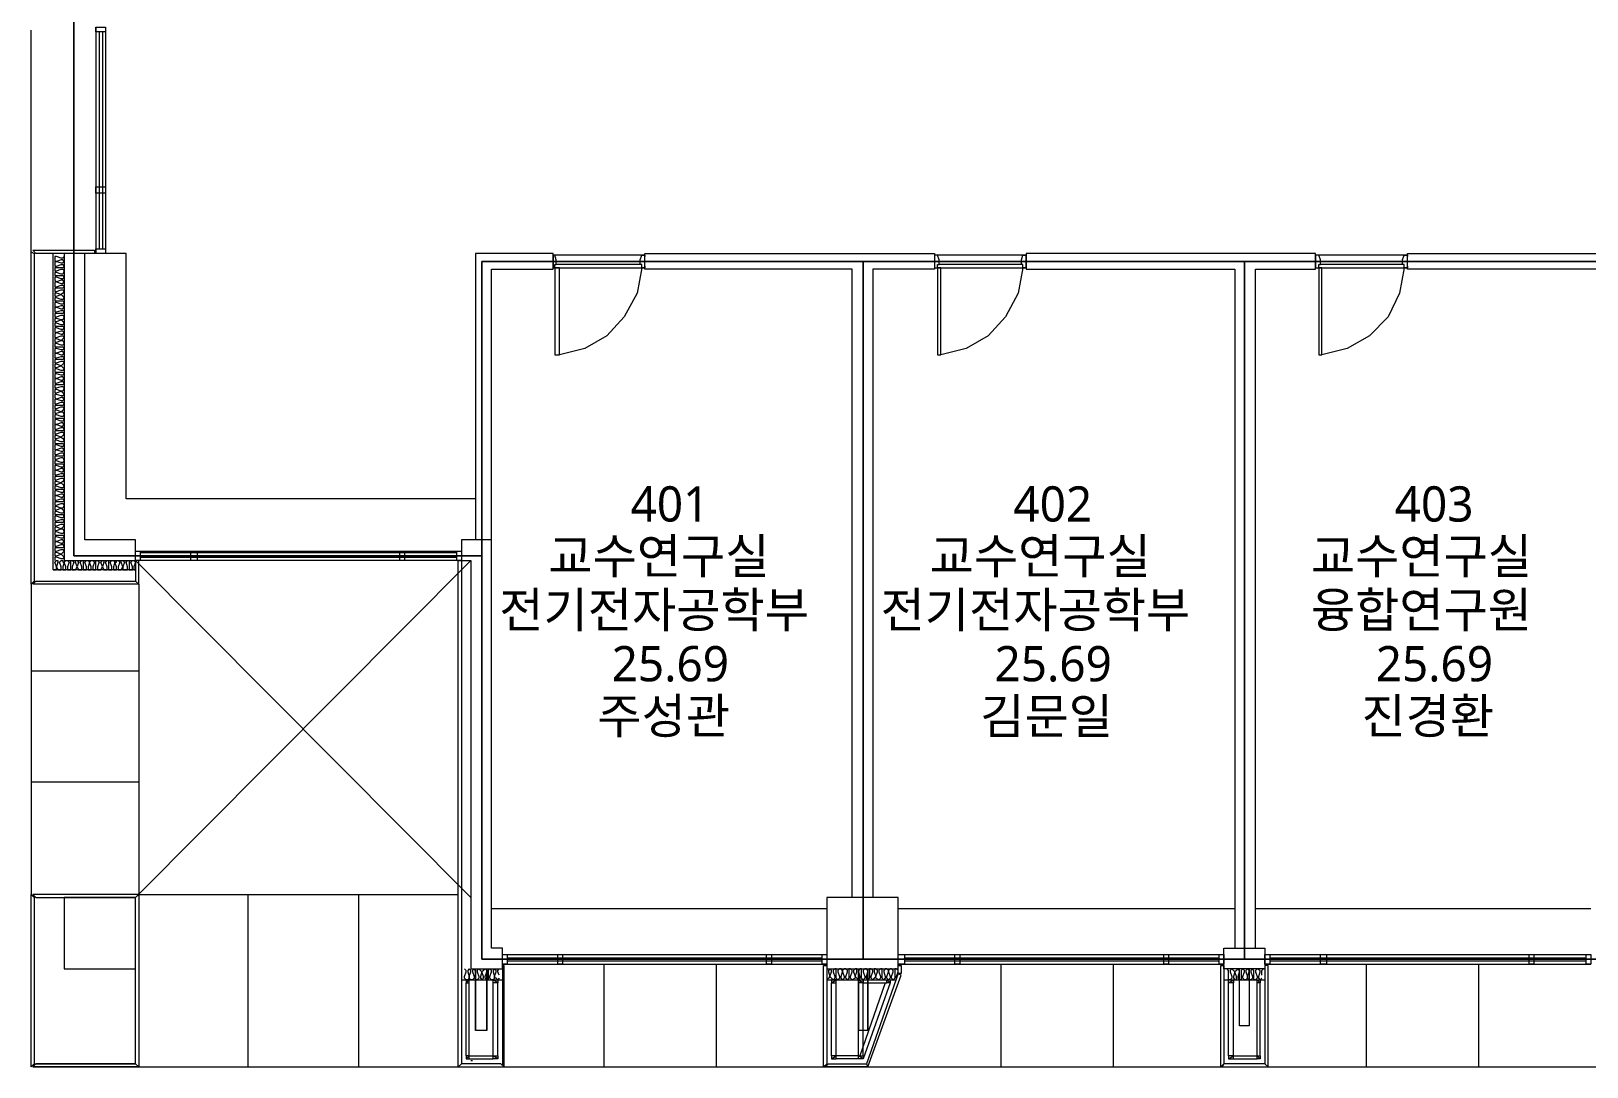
# Model space of a CAD drawing. Header units: millimetres. Extents: x -4005 to 126991, y -1911 to 106703.
# Drawn here: x 18526 to 33814, y 19414 to 29588 of the extents above; entities that cross this region are included whole.
import ezdxf

# ---------------------------------------------------------------- set-up
doc = ezdxf.new("R2010")
doc.units = ezdxf.units.MM
doc.layers.add('PDF_문자', color=7, linetype='Continuous')
doc.layers.add('PDF_형상', color=7, linetype='Continuous')
doc.styles.add('PDF 맑은 고딕', font='malgun.ttf')

msp = doc.modelspace()

# ---------------------------------------------------------------- linework, layer by layer
at = {"layer": 'PDF_형상', "lineweight": 5}
for points in [[(45449, 20471), (41703, 20471), (37957, 20471), (34195, 20471), (30449, 20471), (26703, 20471), (22956, 20471), (22956, 24435), (18946, 24435), (18946, 32129), (18946, 38969), (22956, 38969), (26703, 38969), (30449, 38969), (34195, 38969), (37957, 38969), (41703, 38969), (45449, 38969)], [(45449, 29704), (41703, 29704), (37957, 29704), (34195, 29704), (30449, 29704), (26703, 29704), (22956, 29704), (22956, 32129), (18946, 32129), (18946, 24435), (22956, 24435), (22956, 27326), (26703, 27326), (30449, 27326), (34195, 27326), (37957, 27326), (41703, 27326), (45449, 27326)], [(18526, 27419), (18526, 29596)], [(19163, 29627), (19163, 27404)], [(19194, 29580), (19194, 27450)], [(19226, 29580), (19226, 27450)], [(19257, 29627), (19257, 27404)], [(18744, 24295), (18775, 24295), (18775, 24326), (18759, 24373), (18775, 24388), (18790, 24388), (18790, 24373), (18775, 24326), (18790, 24295), (18806, 24295), (18821, 24295), (18821, 24326), (18806, 24373), (18821, 24388), (18837, 24388), (18837, 24373), (18852, 24373), (18868, 24388), (18884, 24388), (18899, 24373), (18884, 24326), (18884, 24295), (18899, 24295), (18915, 24295), (18915, 24326), (18915, 24373), (18915, 24388), (18930, 24388), (18946, 24373), (18930, 24326), (18930, 24295), (18946, 24295), (18961, 24295), (18977, 24326), (18961, 24373), (18961, 24388), (18977, 24388), (18992, 24373), (18977, 24326), (18992, 24295), (19008, 24295), (19023, 24295), (19023, 24326), (19008, 24373), (19023, 24388), (19039, 24388), (19039, 24373), (19039, 24326), (19039, 24295), (19055, 24295), (19070, 24295), (19070, 24326), (19055, 24373), (19070, 24388), (19086, 24388), (19101, 24373), (19117, 24388), (19132, 24388), (19148, 24373), (19132, 24326), (19132, 24295), (19148, 24295), (19163, 24295), (19163, 24326), (19163, 24373), (19163, 24388), (19179, 24388), (19194, 24373), (19179, 24326), (19179, 24295), (19194, 24295), (19210, 24295), (19226, 24326), (19210, 24373), (19226, 24388), (19241, 24388), (19241, 24373), (19226, 24326), (19241, 24295), (19257, 24295), (19272, 24295), (19272, 24326), (19257, 24373), (19272, 24388), (19288, 24388), (19288, 24373), (19288, 24326), (19288, 24295), (19303, 24295), (19319, 24295), (19319, 24326), (19303, 24373), (19319, 24388), (19334, 24388), (19350, 24373), (19365, 24373), (19365, 24388), (19381, 24388), (19397, 24373), (19381, 24326), (19381, 24295), (19397, 24295), (19412, 24295), (19428, 24326), (19412, 24373), (19412, 24388), (19428, 24388), (19443, 24373), (19428, 24326), (19428, 24295), (19459, 24295), (19474, 24295), (19474, 24326), (19459, 24373), (19474, 24388), (19490, 24388), (19490, 24373), (19490, 24326), (19490, 24295), (19505, 24295), (19521, 24295), (19521, 24326), (19505, 24373), (19521, 24388), (19536, 24388), (19552, 24373), (19536, 24326), (19536, 24295), (19552, 24295), (18744, 24295), (18744, 27404)], [(18852, 27373), (18837, 27357), (18821, 27357), (18775, 27373), (18759, 27373), (18759, 27357), (18759, 27342), (18759, 27326), (18775, 27326), (18759, 27326), (18759, 27311), (18759, 27295), (18759, 27279), (18775, 27279), (18821, 27295), (18837, 27295), (18852, 27279), (18837, 27264), (18821, 27264), (18775, 27264), (18759, 27264), (18759, 27248), (18759, 27233), (18775, 27233), (18821, 27248), (18837, 27248), (18852, 27233), (18837, 27202), (18821, 27202), (18775, 27217), (18759, 27217), (18759, 27202), (18759, 27186), (18775, 27186), (18821, 27186), (18837, 27186), (18852, 27171), (18837, 27155), (18821, 27155), (18775, 27171), (18759, 27171), (18759, 27155), (18759, 27140), (18775, 27124), (18759, 27124), (18759, 27108), (18759, 27093), (18759, 27077), (18775, 27077), (18821, 27093), (18837, 27093), (18852, 27077), (18837, 27062), (18821, 27062), (18775, 27062), (18759, 27062), (18759, 27046), (18759, 27031), (18775, 27031), (18821, 27046), (18837, 27046), (18852, 27031), (18837, 27015), (18821, 27000), (18775, 27015), (18759, 27015), (18759, 27000), (18759, 26984), (18775, 26984), (18821, 27000), (18837, 26984), (18852, 26969), (18837, 26953), (18821, 26953), (18775, 26969), (18759, 26969), (18759, 26953), (18759, 26937), (18775, 26937), (18821, 26937), (18837, 26937), (18852, 26922), (18837, 26906), (18821, 26906), (18775, 26922), (18759, 26922), (18759, 26906), (18759, 26891), (18759, 26875), (18775, 26875), (18759, 26875), (18759, 26860), (18759, 26844), (18759, 26829), (18775, 26829), (18821, 26844), (18837, 26844), (18852, 26829), (18837, 26813), (18821, 26813), (18775, 26813), (18759, 26813), (18759, 26798), (18759, 26782), (18775, 26782), (18821, 26798), (18837, 26798), (18852, 26782), (18837, 26751), (18821, 26751), (18775, 26766), (18759, 26766), (18759, 26751), (18759, 26735), (18775, 26735), (18821, 26751), (18837, 26735), (18852, 26720), (18837, 26704), (18821, 26704), (18775, 26720), (18759, 26720), (18759, 26704), (18759, 26689), (18775, 26689), (18821, 26689), (18837, 26689), (18852, 26673), (18837, 26658), (18821, 26658), (18775, 26673), (18759, 26673), (18759, 26658), (18759, 26642), (18759, 26627), (18775, 26627), (18759, 26611), (18759, 26595), (18759, 26580), (18775, 26580), (18821, 26595), (18837, 26595), (18852, 26580), (18837, 26564), (18821, 26549), (18775, 26564), (18759, 26564), (18759, 26549), (18759, 26533), (18775, 26533), (18821, 26549), (18837, 26549), (18852, 26518), (18837, 26502), (18821, 26502), (18775, 26518), (18759, 26518), (18759, 26502), (18759, 26487), (18775, 26487), (18821, 26487), (18837, 26487), (18852, 26471), (18837, 26456), (18821, 26456), (18775, 26471), (18759, 26471), (18759, 26456), (18759, 26440), (18759, 26425), (18775, 26425), (18759, 26425), (18759, 26409), (18759, 26393), (18759, 26378), (18775, 26378), (18821, 26393), (18837, 26393), (18852, 26378), (18837, 26362), (18821, 26362), (18775, 26362), (18759, 26362), (18759, 26347), (18759, 26331), (18775, 26331), (18821, 26347), (18837, 26347), (18852, 26331), (18837, 26316), (18821, 26300), (18775, 26316), (18759, 26316), (18759, 26300), (18759, 26285), (18775, 26285), (18821, 26300), (18837, 26285), (18852, 26269), (18837, 26254), (18821, 26254), (18775, 26269), (18759, 26269), (18759, 26254), (18759, 26238), (18775, 26238), (18821, 26238), (18837, 26238), (18852, 26222), (18837, 26207), (18821, 26207), (18775, 26222), (18759, 26222), (18759, 26207), (18759, 26191), (18759, 26176), (18775, 26176), (18759, 26176), (18759, 26160), (18759, 26145), (18759, 26129), (18775, 26129), (18821, 26145), (18837, 26145), (18852, 26129), (18837, 26114), (18821, 26114), (18775, 26114), (18759, 26114), (18759, 26098), (18759, 26083), (18775, 26083), (18821, 26098), (18837, 26098), (18852, 26083), (18837, 26051), (18821, 26051), (18775, 26067), (18759, 26067), (18759, 26051), (18759, 26036), (18775, 26036), (18821, 26051), (18837, 26036), (18852, 26020), (18837, 26005), (18821, 26005), (18775, 26020), (18759, 26020), (18759, 26005), (18759, 25989), (18775, 25974), (18759, 25974), (18759, 25958), (18759, 25943), (18759, 25927), (18775, 25927), (18821, 25943), (18837, 25943), (18852, 25927), (18837, 25912), (18821, 25912), (18775, 25912), (18759, 25912), (18759, 25896), (18759, 25880), (18775, 25880), (18821, 25896), (18837, 25896), (18852, 25880), (18837, 25865), (18821, 25849), (18775, 25865), (18759, 25865), (18759, 25849), (18759, 25834), (18775, 25834), (18821, 25849), (18837, 25849), (18852, 25818), (18837, 25803), (18821, 25803), (18775, 25818), (18759, 25818), (18759, 25803), (18759, 25787), (18775, 25787), (18821, 25787), (18837, 25787), (18852, 25772), (18837, 25756), (18821, 25756), (18775, 25772), (18759, 25772), (18759, 25756), (18759, 25741), (18759, 25725), (18775, 25725), (18759, 25725), (18759, 25709), (18759, 25694), (18759, 25678), (18775, 25678), (18821, 25694), (18837, 25694), (18852, 25678), (18837, 25663), (18821, 25663), (18775, 25663), (18759, 25663), (18759, 25647), (18759, 25632), (18775, 25632), (18821, 25647), (18837, 25647), (18852, 25632), (18837, 25616), (18821, 25601), (18775, 25616), (18759, 25616), (18759, 25601), (18759, 25585), (18775, 25585), (18821, 25601), (18837, 25585), (18852, 25570), (18837, 25554), (18821, 25554), (18775, 25570), (18759, 25570), (18759, 25554), (18759, 25538), (18775, 25538), (18821, 25538), (18837, 25538), (18852, 25523), (18837, 25507), (18821, 25507), (18775, 25523), (18759, 25523), (18759, 25507), (18759, 25492), (18759, 25476), (18775, 25476), (18759, 25461), (18759, 25445), (18759, 25430), (18775, 25430), (18821, 25445), (18837, 25445), (18852, 25430), (18837, 25414), (18821, 25414), (18775, 25414), (18759, 25414), (18759, 25399), (18759, 25383), (18775, 25383), (18821, 25399), (18837, 25399), (18852, 25367), (18837, 25352), (18821, 25352), (18775, 25367), (18759, 25367), (18759, 25352), (18759, 25336), (18775, 25336), (18821, 25336), (18837, 25336), (18852, 25321), (18837, 25305), (18821, 25305), (18775, 25321), (18759, 25321), (18759, 25305), (18759, 25290), (18759, 25274), (18775, 25274), (18759, 25274), (18759, 25259), (18759, 25243), (18759, 25228), (18775, 25228), (18821, 25243), (18837, 25243), (18852, 25228), (18837, 25212), (18821, 25212), (18775, 25212), (18759, 25212), (18759, 25196), (18759, 25181), (18775, 25181), (18821, 25196), (18837, 25196), (18852, 25181), (18837, 25165), (18821, 25150), (18775, 25165), (18759, 25165), (18759, 25150), (18759, 25134), (18775, 25134), (18821, 25150), (18837, 25134), (18852, 25119), (18837, 25103), (18821, 25103), (18775, 25119), (18759, 25119), (18759, 25103), (18759, 25088), (18775, 25088), (18821, 25088), (18837, 25088), (18852, 25072), (18837, 25057), (18821, 25057), (18775, 25072), (18759, 25072), (18759, 25057), (18759, 25041), (18759, 25025), (18775, 25025), (18759, 25025), (18759, 25010), (18759, 24994), (18759, 24979), (18775, 24979), (18821, 24994), (18837, 24994), (18852, 24979), (18837, 24963), (18821, 24963), (18775, 24963), (18759, 24963), (18759, 24948), (18759, 24932), (18775, 24932), (18821, 24948), (18837, 24948), (18852, 24932), (18837, 24901), (18821, 24901), (18775, 24917), (18759, 24917), (18759, 24901), (18759, 24886), (18775, 24886), (18821, 24901), (18837, 24886), (18852, 24870), (18837, 24854), (18821, 24854), (18775, 24870), (18759, 24870), (18759, 24854), (18759, 24839), (18775, 24839), (18821, 24839), (18837, 24839), (18852, 24823), (18837, 24808), (18821, 24808), (18775, 24823), (18759, 24823), (18759, 24808), (18759, 24792), (18759, 24777), (18775, 24777), (18821, 24792), (18837, 24792), (18852, 24777), (18837, 24761), (18821, 24761), (18775, 24761), (18759, 24761), (18759, 24746), (18759, 24730), (18775, 24730), (18821, 24746), (18837, 24746), (18852, 24730), (18837, 24715), (18821, 24699), (18775, 24715), (18759, 24715), (18759, 24699), (18759, 24683), (18775, 24683), (18821, 24699), (18837, 24699), (18852, 24668), (18837, 24652), (18821, 24652), (18775, 24668), (18759, 24668), (18759, 24652), (18759, 24637), (18775, 24637), (18821, 24637), (18837, 24637), (18852, 24621), (18837, 24606), (18821, 24606), (18775, 24621), (18759, 24621), (18759, 24606), (18759, 24590), (18759, 24575), (18775, 24575), (18759, 24575), (18759, 24559), (18759, 24544), (18759, 24528), (18775, 24528), (18821, 24544), (18837, 24544), (18852, 24528), (18837, 24513), (18821, 24513), (18775, 24513), (18759, 24513), (18759, 24497), (18759, 24481), (18775, 24481), (18821, 24497), (18837, 24497), (18852, 24481), (18837, 24466), (18821, 24450), (18775, 24466), (18759, 24466), (18759, 24450), (18759, 24435), (18775, 24435), (18821, 24450), (18837, 24435), (18852, 24419), (18837, 24404), (18821, 24404), (18775, 24419), (18759, 24419), (18759, 24404), (18759, 24388)], [(22894, 24994), (19459, 24994), (19459, 27404), (19055, 27404)], [(22754, 24388), (22847, 24388), (22847, 20378), (23158, 20378), (23158, 20580), (23050, 20580), (23050, 27248), (23656, 27248), (23656, 27404), (22894, 27404), (22894, 24590)], [(23656, 27279), (23656, 27264), (23671, 27264), (23671, 27295), (23687, 27295), (23687, 27342), (23671, 27388), (23656, 27388), (23656, 27373)], [(24557, 27279), (24557, 27264), (24526, 27264), (24526, 27295), (24511, 27295), (24511, 27342), (24526, 27388), (24557, 27388), (24557, 27373)], [(26594, 21077), (26594, 27248), (24557, 27248), (24557, 27404), (27402, 27404), (27402, 27248), (26796, 27248), (26796, 21077)], [(27402, 27279), (27402, 27264), (27433, 27264), (27433, 27295), (27449, 27295), (27449, 27342), (27433, 27388), (27402, 27388), (27402, 27373)], [(28304, 27279), (28304, 27264), (28273, 27264), (28273, 27295), (28257, 27295), (28257, 27342), (28273, 27388), (28304, 27388), (28304, 27373)], [(30558, 20580), (30558, 27248), (31148, 27248), (31148, 27404), (28304, 27404), (28304, 27248), (30356, 27248), (30356, 20580)], [(31148, 27279), (31148, 27264), (31179, 27264), (31179, 27295), (31195, 27295), (31195, 27342), (31179, 27388), (31148, 27388), (31148, 27373)], [(32050, 27279), (32050, 27264), (32019, 27264), (32019, 27295), (32003, 27295), (32003, 27342), (32019, 27388), (32050, 27388), (32050, 27373)], [(34102, 21077), (34102, 27248), (32050, 27248), (32050, 27404), (34895, 27404), (34895, 27248), (34304, 27248), (34304, 21077)], [(24511, 27295), (23687, 27295)], [(23718, 27264), (24526, 27264), (24480, 27015), (24355, 26782), (24184, 26595), (23967, 26471), (23718, 26409)], [(28257, 27295), (27449, 27295)], [(27464, 27264), (28273, 27264), (28226, 27015), (28102, 26782), (27931, 26595), (27713, 26471), (27464, 26409)], [(32003, 27295), (31195, 27295)], [(31211, 27264), (32019, 27264), (31972, 27015), (31863, 26782), (31677, 26595), (31459, 26471), (31211, 26409)], [(23050, 24590), (22754, 24590), (22754, 24388), (19552, 24388), (22847, 21077)], [(19552, 24481), (22754, 24481)], [(19599, 24466), (22708, 24466)], [(19552, 21077), (18852, 21077), (18852, 20378), (19552, 20378), (19552, 21077), (22847, 24388)], [(19599, 24419), (22708, 24419)], [(18526, 24155), (18526, 21108)], [(19583, 24155), (19583, 21108), (22723, 21108)], [(19583, 23300), (18526, 23300)], [(19583, 22212), (18526, 22212)], [(20656, 21108), (20656, 19414)], [(21744, 21108), (21744, 19414)], [(23050, 20968), (26345, 20968)], [(27045, 20968), (30356, 20968)], [(30558, 20968), (33853, 20968)], [(23158, 20518), (26345, 20518)], [(23205, 20486), (26298, 20486)], [(27045, 20518), (30247, 20518)], [(27107, 20486), (30200, 20486)], [(30651, 20518), (33853, 20518)], [(30698, 20486), (33806, 20486)], [(23127, 20284), (23112, 20269), (23096, 20284), (23081, 20284), (23081, 20300), (23096, 20347), (23096, 20362), (23081, 20378), (23065, 20362), (23065, 20347), (23081, 20300), (23081, 20284), (23065, 20269), (23050, 20269), (23034, 20284), (23034, 20300), (23050, 20347), (23050, 20362), (23034, 20378), (23018, 20362), (23018, 20347), (23018, 20300), (23018, 20284), (23018, 20269), (23003, 20269), (22987, 20284), (22987, 20300), (23003, 20347), (23003, 20362), (22987, 20378), (22972, 20362), (22956, 20347), (22941, 20362), (22925, 20378), (22910, 20362), (22910, 20347), (22925, 20300), (22925, 20284), (22910, 20269), (22894, 20269), (22894, 20284), (22894, 20300), (22894, 20347), (22894, 20362), (22879, 20378), (22863, 20362), (22863, 20347), (22879, 20300), (22879, 20284), (22863, 20269), (22847, 20269), (22832, 20284), (22832, 20300), (22847, 20347), (22847, 20362), (22832, 20378), (22816, 20362), (22816, 20347), (22832, 20300), (22832, 20284), (22816, 20269), (22801, 20269), (22785, 20284), (22785, 20300), (22801, 20347), (22801, 20362), (22785, 20378)], [(23003, 19771), (23003, 20378), (23003, 19771), (22894, 19771), (22894, 20378), (22894, 19771)], [(23127, 20315), (23112, 20347), (23112, 20362), (23127, 20378)], [(23158, 20424), (26345, 20424)], [(23205, 20455), (26298, 20455)], [(24153, 20424), (24153, 19414)], [(25257, 20424), (25257, 19414)], [(26703, 19523), (26703, 20269), (26687, 20284), (26687, 20300), (26687, 20347), (26687, 20362), (26687, 20378), (26671, 20378), (26656, 20362), (26656, 20347), (26671, 20300), (26671, 20284), (26656, 20269), (26640, 20284), (26625, 20300), (26625, 20284), (26594, 20269), (26578, 20284), (26578, 20300), (26594, 20347), (26594, 20362), (26578, 20378), (26563, 20378), (26563, 20362), (26563, 20347), (26563, 20300), (26563, 20284), (26547, 20269), (26532, 20284), (26532, 20300), (26547, 20347), (26547, 20362), (26532, 20378), (26516, 20378), (26500, 20362), (26500, 20347), (26516, 20300), (26516, 20284), (26500, 20269), (26485, 20284), (26485, 20300), (26500, 20347), (26500, 20362), (26485, 20378), (26469, 20378), (26454, 20362), (26454, 20347), (26469, 20300), (26469, 20284), (26454, 20269), (26438, 20284), (26438, 20300), (26438, 20347), (26438, 20362), (26438, 20378), (26423, 20378), (26407, 20362), (26407, 20347), (26423, 20300), (26423, 20284), (26407, 20269), (26392, 20284), (26376, 20300), (26361, 20284), (26345, 20269), (27029, 20269)], [(26749, 19771), (26749, 20378), (26749, 19771), (26656, 19771), (26656, 20378), (26656, 19771)], [(27029, 20284), (27029, 20300), (27045, 20347), (27045, 20362), (27029, 20378), (27013, 20378), (27013, 20362), (27013, 20347), (27013, 20300), (27013, 20284), (26998, 20269), (26982, 20284), (26982, 20300), (26998, 20347), (26998, 20362), (26982, 20378), (26967, 20378), (26951, 20362), (26951, 20347), (26967, 20300), (26967, 20284), (26951, 20269), (26936, 20284), (26936, 20300), (26951, 20347), (26951, 20362), (26936, 20378), (26920, 20378), (26905, 20362), (26905, 20347), (26920, 20300), (26920, 20284), (26905, 20269), (26889, 20284), (26889, 20300), (26889, 20347), (26889, 20362), (26889, 20378), (26874, 20378), (26858, 20362), (26858, 20347), (26874, 20300), (26874, 20284), (26858, 20269), (26827, 20284), (26827, 20300), (26811, 20284), (26796, 20269), (26780, 20284), (26780, 20300), (26796, 20347), (26796, 20362), (26780, 20378), (26765, 20378), (26765, 20362), (26765, 20347), (26765, 20300), (26765, 20284), (26749, 20269), (26734, 20284), (26734, 20300), (26749, 20347), (26749, 20362), (26734, 20378), (26718, 20378), (26703, 20362), (26703, 20347), (26718, 20300), (26718, 20284), (26703, 20269), (26936, 20269), (26967, 20238), (26703, 19492), (26656, 19523), (26656, 20269), (26703, 20238), (26936, 20238)], [(27045, 20424), (30247, 20424)], [(27107, 20455), (30200, 20455)], [(28055, 20424), (28055, 19414)], [(29159, 20424), (29159, 19414)], [(30620, 20284), (30604, 20269), (30589, 20284), (30589, 20300), (30604, 20347), (30604, 20362), (30573, 20378), (30558, 20362), (30558, 20347), (30573, 20300), (30573, 20284), (30558, 20269), (30542, 20269), (30542, 20284), (30542, 20300), (30542, 20347), (30542, 20362), (30527, 20378), (30511, 20362), (30511, 20347), (30527, 20300), (30527, 20284), (30511, 20269), (30495, 20269), (30480, 20284), (30480, 20300), (30495, 20347), (30495, 20362), (30480, 20378), (30464, 20362), (30464, 20347), (30480, 20300), (30480, 20284), (30464, 20269), (30449, 20269), (30433, 20284), (30433, 20300), (30449, 20347), (30449, 20362), (30433, 20378), (30418, 20362), (30418, 20347), (30418, 20300), (30418, 20284), (30418, 20269), (30402, 20269), (30387, 20284), (30387, 20300), (30402, 20347), (30402, 20362), (30387, 20378), (30371, 20362), (30356, 20347), (30340, 20362), (30324, 20378), (30309, 20362), (30309, 20347), (30324, 20300), (30324, 20284), (30309, 20269), (30293, 20269), (30293, 20284), (30293, 20300), (30293, 20347), (30293, 20362), (30278, 20378)], [(30495, 20378), (30495, 19818), (30402, 19818), (30402, 20378)], [(30620, 20315), (30620, 20347), (30620, 20362), (30635, 20378)], [(30651, 20424), (33853, 20424)], [(30698, 20455), (33806, 20455)], [(31646, 20424), (31646, 19414)], [(32749, 20424), (32749, 19414)], [(22754, 20269), (23158, 20269)], [(22801, 19523), (22801, 20238), (22832, 20269)], [(22801, 19492), (22832, 19523), (23065, 19523), (23065, 20238)], [(22832, 19523), (22832, 20238)], [(23112, 19523), (23112, 20238), (23065, 20269)], [(26392, 19523), (26392, 20238), (26438, 20269)], [(26656, 19523), (26438, 19523), (26438, 20238)], [(26920, 20238), (26671, 19523)], [(27076, 20315), (27045, 20331)], [(30247, 20269), (30651, 20269)], [(30293, 19523), (30293, 20238), (30293, 20269), (30340, 20269), (30340, 20238), (30293, 20238), (30340, 20269)], [(30293, 19492), (30340, 19523), (30340, 20238)], [(30340, 19523), (30573, 19523), (30573, 20238)], [(30604, 19523), (30604, 20238), (30573, 20269)], [(22832, 19492), (23065, 19492)], [(22847, 19476), (22863, 19476)], [(23112, 19492), (23065, 19523)], [(26392, 19492), (26438, 19523)], [(26656, 19492), (26438, 19492)], [(30340, 19492), (30573, 19492)], [(30604, 19492), (30573, 19523)], [(19583, 19414), (108825, 19414)]]:
    msp.add_lwpolyline(points, dxfattribs=at)
for points in [[(19257, 29627), (19257, 29580), (19163, 29580), (19163, 29627)], [(19163, 27995), (19163, 28057), (19257, 28057), (19257, 27995)], [(18526, 24155), (18526, 27419), (18557, 27404), (18557, 24186)], [(18573, 27404), (18542, 27435), (19148, 27435), (19148, 27404)], [(18852, 24388), (19552, 24388), (19552, 24590), (19055, 24590), (19055, 27404), (18852, 27404)], [(19257, 27450), (19257, 27404), (19163, 27404), (19163, 27450)], [(23656, 27264), (24557, 27264), (24557, 27388), (23656, 27388)], [(27402, 27264), (28304, 27264), (28304, 27388), (27402, 27388)], [(31148, 27264), (32050, 27264), (32050, 27388), (31148, 27388)], [(18775, 27326), (18821, 27311), (18837, 27311), (18852, 27326), (18837, 27342), (18821, 27342)], [(26703, 27326), (22956, 27326), (22956, 24481), (22956, 20471), (26703, 20471)], [(23671, 27264), (23671, 26409), (23718, 26409), (23718, 27264)], [(30449, 27326), (26703, 27326), (26703, 20471), (30449, 20471)], [(27433, 27264), (27433, 26409), (27464, 26409), (27464, 27264)], [(34195, 27326), (30449, 27326), (30449, 20471), (34195, 20471)], [(31179, 27264), (31179, 26409), (31211, 26409), (31211, 27264)], [(18775, 27124), (18821, 27108), (18837, 27108), (18852, 27124), (18837, 27140), (18821, 27140)], [(18775, 26875), (18821, 26860), (18837, 26860), (18852, 26875), (18837, 26891), (18821, 26891)], [(18775, 26627), (18821, 26611), (18837, 26611), (18852, 26627), (18837, 26642), (18821, 26642)], [(18775, 26425), (18821, 26409), (18837, 26409), (18852, 26425), (18837, 26440), (18821, 26440)], [(18775, 26176), (18821, 26160), (18837, 26160), (18852, 26176), (18837, 26191), (18821, 26191)], [(18775, 25974), (18821, 25958), (18837, 25958), (18852, 25974), (18837, 25989), (18821, 25989)], [(18775, 25725), (18821, 25709), (18837, 25709), (18852, 25725), (18837, 25741), (18821, 25741)], [(18775, 25476), (18821, 25461), (18837, 25461), (18852, 25476), (18837, 25492), (18821, 25492)], [(18775, 25274), (18821, 25259), (18837, 25259), (18852, 25274), (18837, 25290), (18821, 25290)], [(18775, 25025), (18821, 25010), (18837, 25010), (18852, 25025), (18837, 25041), (18821, 25041)], [(18775, 24575), (18821, 24559), (18837, 24559), (18852, 24575), (18837, 24590), (18821, 24590)], [(19552, 24481), (19599, 24481), (19599, 24388), (19552, 24388)], [(20096, 24481), (20158, 24481), (20158, 24388), (20096, 24388)], [(22148, 24481), (22195, 24481), (22195, 24388), (22148, 24388)], [(22708, 24481), (22754, 24481), (22754, 24388), (22708, 24388)], [(19552, 24186), (19583, 24155), (18542, 24155), (18573, 24186), (19552, 24186), (19583, 24155), (19583, 24388), (19552, 24388)], [(18852, 24373), (18837, 24326), (18837, 24295), (18852, 24295), (18868, 24295), (18868, 24326)], [(19101, 24373), (19086, 24326), (19086, 24295), (19101, 24295), (19117, 24295), (19117, 24326)], [(19350, 24373), (19334, 24326), (19334, 24295), (19350, 24295), (19365, 24295), (19365, 24326)], [(22754, 19445), (22723, 19414), (22723, 24388), (22754, 24388)], [(18526, 21108), (18557, 21077), (18557, 19445), (18526, 19414)], [(19552, 21077), (19583, 21108), (18542, 21108), (18573, 21077)], [(19552, 21077), (19583, 21108), (19583, 19414), (19552, 19445)], [(19552, 21077), (18852, 21077), (18852, 20378), (19552, 20378)], [(27045, 21077), (26345, 21077), (26345, 20378), (27045, 20378)], [(27045, 21077), (26345, 21077), (26345, 20378), (27045, 20378)], [(23158, 20518), (23205, 20518), (23205, 20424), (23158, 20424)], [(23702, 20518), (23749, 20518), (23749, 20424), (23702, 20424)], [(25754, 20518), (25801, 20518), (25801, 20424), (25754, 20424)], [(26298, 20518), (26345, 20518), (26345, 20424), (26298, 20424)], [(27045, 20518), (27107, 20518), (27107, 20424), (27045, 20424)], [(27604, 20518), (27651, 20518), (27651, 20424), (27604, 20424)], [(29656, 20518), (29703, 20518), (29703, 20424), (29656, 20424)], [(30200, 20518), (30247, 20518), (30247, 20424), (30200, 20424)], [(30651, 20580), (30651, 20378), (30247, 20378), (30247, 20580)], [(30651, 20518), (30698, 20518), (30698, 20424), (30651, 20424)], [(31195, 20518), (31257, 20518), (31257, 20424), (31195, 20424)], [(33247, 20518), (33293, 20518), (33293, 20424), (33247, 20424)], [(33806, 20518), (33853, 20518), (33853, 20424), (33806, 20424)], [(22956, 20347), (22941, 20300), (22941, 20284), (22956, 20269), (22972, 20284), (22972, 20300)], [(23158, 19445), (23174, 19414), (23174, 20409), (23158, 20409)], [(26345, 20409), (26345, 19445), (26314, 19414), (26314, 20409)], [(26376, 20300), (26392, 20347), (26392, 20362), (26376, 20378), (26361, 20362), (26361, 20347)], [(26625, 20300), (26640, 20347), (26640, 20362), (26640, 20378), (26625, 20378), (26609, 20362), (26609, 20347)], [(26827, 20300), (26842, 20347), (26842, 20362), (26827, 20378), (26811, 20378), (26811, 20362), (26811, 20347)], [(27045, 20331), (27045, 20409), (27076, 20409), (27076, 20331)], [(30247, 19445), (30216, 19414), (30216, 20409), (30247, 20409)], [(30356, 20347), (30340, 20300), (30340, 20284), (30356, 20269), (30371, 20269), (30371, 20284), (30371, 20300)], [(30651, 19445), (30682, 19414), (30682, 20409), (30651, 20409)], [(22801, 20269), (22801, 20238), (22832, 20238), (22832, 20269)], [(23112, 20269), (23112, 20238), (23065, 20238), (23065, 20269)], [(26392, 20269), (26392, 20238), (26438, 20238), (26438, 20269)], [(26703, 20269), (26703, 20238), (26656, 20238), (26656, 20269)], [(27076, 20315), (27045, 20331), (26734, 19445), (26749, 19414)], [(26967, 20269), (26967, 20238), (26936, 20238), (26936, 20269)], [(30604, 20269), (30604, 20238), (30573, 20238), (30573, 20269)], [(18573, 19445), (18542, 19414), (19583, 19414), (19552, 19445)], [(19552, 19445), (19583, 19414), (18542, 19414), (18573, 19445)], [(22754, 19445), (22723, 19414), (23174, 19414), (23143, 19445)], [(22801, 19523), (22801, 19492), (22832, 19492), (22832, 19523)], [(23112, 19523), (23112, 19492), (23065, 19492), (23065, 19523)], [(26734, 19445), (26749, 19414), (26329, 19414), (26361, 19445)], [(26392, 19523), (26392, 19492), (26438, 19492), (26438, 19523)], [(26703, 19523), (26703, 19492), (26656, 19492), (26656, 19523)], [(30247, 19445), (30231, 19414), (30682, 19414), (30651, 19445)], [(30293, 19523), (30293, 19492), (30340, 19492), (30340, 19523)], [(30604, 19523), (30604, 19492), (30573, 19492), (30573, 19523)]]:
    msp.add_lwpolyline(points, close=True, dxfattribs=at)

# ---------------------------------------------------------------- texts
at = {"layer": 'PDF_문자', "char_height": 346.4, "attachment_point": 4, "style": 'PDF 맑은 고딕'}
for s, insert in [('401', (24417, 24941)), ('402', (28179, 24941)), ('403', (31926, 24941)), ('교수연구실', (23609, 24413)), ('교수연구실', (27356, 24413)), ('교수연구실', (31102, 24413)), ('전기전자공학부', (23127, 23885)), ('전기전자공학부', (26874, 23885)), ('융합연구원', (31102, 23885)), ('25.69', (24231, 23371)), ('25.69', (27993, 23371)), ('25.69', (31739, 23371)), ('주성관', (24091, 22843)), ('김문일', (27853, 22843)), ('진경환', (31599, 22843))]:
    msp.add_mtext(s, dxfattribs=dict(at, insert=insert))

doc.saveas('drawing.dxf')
